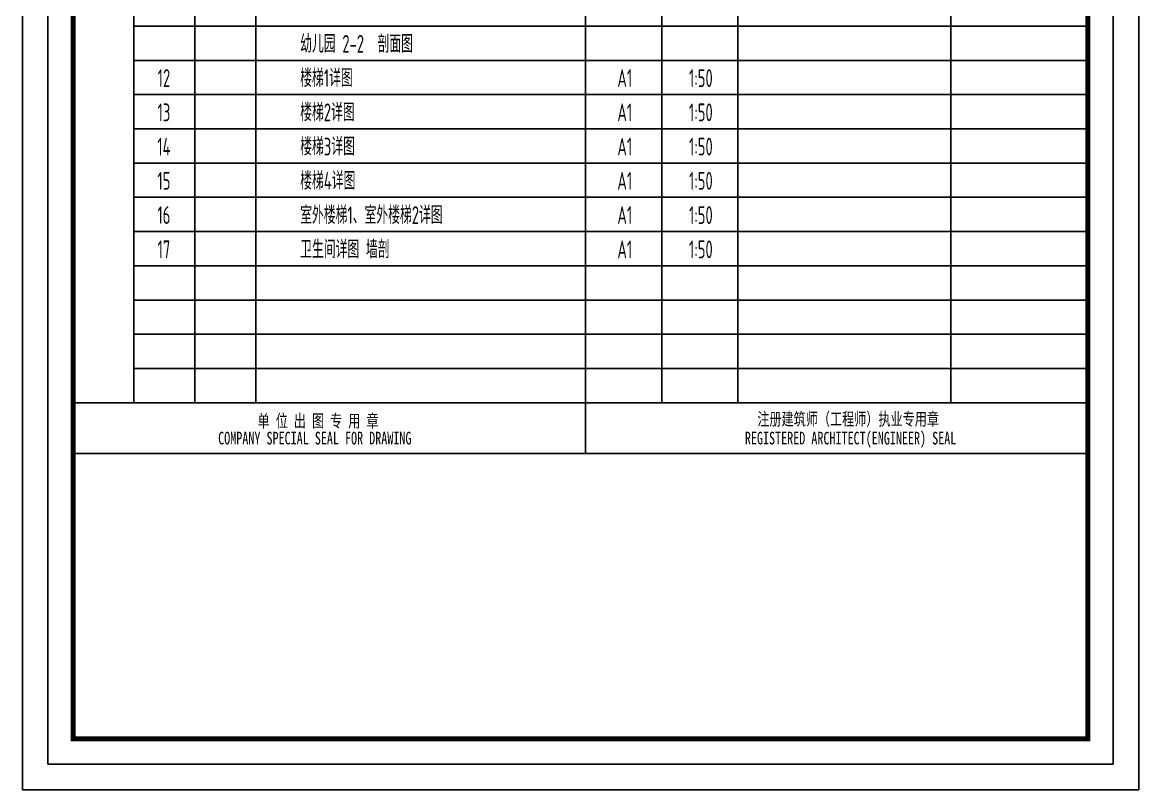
# Model space of a CAD drawing. Header units: millimetres. Extents: x -1048436 to -185795, y -983427 to 400387.
# Drawn here: x -830358 to -808358, y 357185 to 372309 of the extents above; entities that cross this region are included whole.
import ezdxf
from ezdxf.enums import TextEntityAlignment as Align

# ---------------------------------------------------------------- set-up
doc = ezdxf.new("R2010")
doc.units = ezdxf.units.MM
doc.header["$LTSCALE"] = 500
for name, color, linetype in [('C-NOTE', 4, 'Continuous'), ('C-SHET', 11, 'Continuous'), ('C-SHET-TTLB', 11, 'Continuous'), ('通-图框-文字', 4, 'Continuous')]:
    doc.layers.add(name, color=color, linetype=linetype)
doc.styles.add('SHEET-ECADI', font='simhei.ttf', dxfattribs={"width": 0.7})
doc.styles.add('XD2008', font='xd-hzs.shx', dxfattribs={"width": 0.7, "bigfont": 'xd-hztxt.shx'})

# ---------------------------------------------------------------- blocks, each defined once
blk = doc.blocks.new('目录')
at = {"layer": 'C-SHET'}
for p, q in [((1167.77, 321.9), (1167.77, 14.9)), ((1387.77, 14.9), (1387.77, 321.9)), ((1172.77, 316.9), (1172.77, 19.9)), ((1382.77, 19.9), (1382.77, 316.9)), ((1382.77, 19.9), (1172.77, 19.9)), ((1387.77, 14.9), (1167.77, 14.9))]:
    blk.add_line(p, q, dxfattribs=at)
at = {"layer": 'C-SHET', "linetype": 'Continuous'}
for p, q in [((1201.77, 268.68), (1201.77, 91.15)), ((1213.77, 268.68), (1213.77, 91.15)), ((1278.77, 268.68), (1278.77, 81.15)), ((1293.77, 268.68), (1293.77, 91.15)), ((1308.77, 268.68), (1308.77, 91.15)), ((1350.77, 268.68), (1350.77, 91.15)), ((1189.77, 259.9), (1189.77, 91.15)), ((1377.77, 165.4), (1189.77, 165.4)), ((1377.77, 158.65), (1189.77, 158.65)), ((1377.77, 151.9), (1189.77, 151.9)), ((1377.77, 145.15), (1189.77, 145.15)), ((1377.77, 138.4), (1189.77, 138.4)), ((1377.77, 131.65), (1189.77, 131.65)), ((1377.77, 124.9), (1189.77, 124.9)), ((1377.77, 118.15), (1189.77, 118.15)), ((1377.77, 111.4), (1189.77, 111.4)), ((1377.77, 104.65), (1189.77, 104.65)), ((1377.77, 97.9), (1189.77, 97.9)), ((1377.77, 91.15), (1177.77, 91.15)), ((1377.77, 81.15), (1177.77, 81.15))]:
    blk.add_line(p, q, dxfattribs=at)
at = {"layer": 'C-SHET', "const_width": 1}
blk.add_lwpolyline([(1377.77, 24.9), (1177.77, 24.9), (1177.77, 311.9), (1377.77, 311.9)], close=True, dxfattribs=at)
at = {"layer": 'C-SHET-TTLB', "style": 'SHEET-ECADI', "width": 0.7}
for s, p in [('单 位 出 图 专 用 章', (1214.12, 86.35)), ('注册建筑师（工程师）执业专用章', (1312.61, 86.71)), ('COMPANY SPECIAL SEAL FOR DRAWING', (1206.36, 82.94)), ('REGISTERED ARCHITECT(ENGINEER) SEAL', (1310.16, 82.94))]:
    blk.add_text(s, height=2.5, dxfattribs=at).set_placement(p)

msp = doc.modelspace()

# ---------------------------------------------------------------- block references
at = {"layer": 'C-NOTE', "xscale": 100, "yscale": 100, "zscale": 100}
msp.add_blockref('目录', (-947134.7, 355695), dxfattribs=at)

# ---------------------------------------------------------------- texts
at = {"layer": '通-图框-文字', "style": 'XD2008', "width": 0.7}
for s, p in [('幼儿园 2-2  剖面图', (-824882.4, 371884.7)), ('楼梯1详图', (-824882.4, 371209.7)), ('楼梯2详图', (-824882.4, 370534.7)), ('楼梯3详图', (-824882.4, 369859.7)), ('楼梯4详图', (-824882.4, 369184.7)), ('室外楼梯1、室外楼梯2详图', (-824882.4, 368509.7)), ('卫生间详图 墙剖', (-824882.4, 367834.7))]:
    msp.add_text(s, height=350, dxfattribs=at).set_placement(p, align=Align.MIDDLE_LEFT)
for s, p in [('12', (-827567.5, 371209.7)), ('A1', (-818485.8, 371209.7)), ('1:50', (-816985.8, 371209.7)), ('13', (-827567.5, 370534.7)), ('A1', (-818485.8, 370534.7)), ('1:50', (-816985.8, 370534.7)), ('14', (-827567.5, 369859.7)), ('A1', (-818485.8, 369859.7)), ('1:50', (-816985.8, 369859.7)), ('15', (-827567.5, 369184.7)), ('A1', (-818485.8, 369184.7)), ('1:50', (-816985.8, 369184.7)), ('16', (-827567.5, 368509.7)), ('A1', (-818485.8, 368509.7)), ('1:50', (-816985.8, 368509.7)), ('17', (-827567.5, 367834.7)), ('A1', (-818485.8, 367834.7)), ('1:50', (-816985.8, 367834.7))]:
    msp.add_text(s, height=350, dxfattribs=at).set_placement(p, align=Align.MIDDLE_CENTER)

doc.saveas('drawing.dxf')
